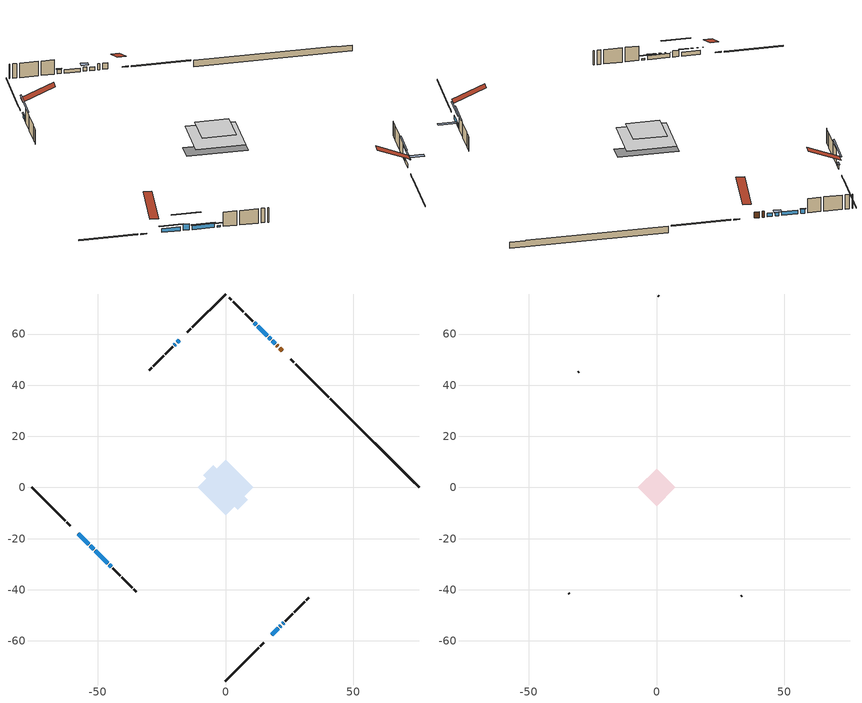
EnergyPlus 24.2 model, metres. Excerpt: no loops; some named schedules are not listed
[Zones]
conditioned space
 floor adiabatic (AdiabaticFloorConstruction): -10.84,0 0,10.84 10.84,0 0,-10.84 z3.07
 floor foundation (Slab1 construction): -8.66,4.77 -4.77,8.66 8.66,-4.77 4.77,-8.66 z-1.45
 wall outside (RimJoist1 construction): 0,-75.64 12.94,-62.7 / -75.64,0 -62.7,-12.94 / 0,75.64 -12.94,62.7 / 40.34,35.3 27.39,48.25 z0.63:0.93
 wall outside (RimJoist3 construction): 13.6,-62.04 14.91,-60.73 / -62.04,-13.6 -60.73,-14.91 / -13.6,62.04 -14.91,60.73 / 26.74,48.9 25.43,50.21 z0.63:0.93
 wall outside (AdiabaticWallConstruction 1): 22.18,53.46 21.16,54.48 / 20.5,55.14 20.07,55.57 z0.63:2.66
 wall outside (AdiabaticWallConstruction): 19.42,56.22 18.34,57.3 / 16.22,59.42 12.67,62.97 z0.63:1.85; -18.15,57.49 -18.96,56.68 / -57.49,-18.15 -53.48,-22.16 / 18.15,-57.49 20.56,-55.08 / -50.87,-24.77 -46.06,-29.58 / 17.68,57.96 16.88,58.76 / 12.02,63.62 11.21,64.43 z0.63:1.98; -52.82,-22.82 -51.53,-24.11 z0.63:2.76; 21.22,-54.42 21.65,-53.99 / 22.3,-53.34 22.74,-52.9 z0.63:1.55; -19.61,56.03 -19.97,55.67 / -45.4,-30.24 -44.69,-30.95 z0.63:1.13
 wall outside (Wall1 construction): 23.39,-52.25 26.3,-49.34 / -44.04,-31.6 -41.13,-34.51 / -20.62,55.02 -23.53,52.11 / 10.56,65.08 7.65,67.99 z0.63:5.51
 wall outside (Wall2 construction): 26.96,-48.68 30.98,-44.67 / -40.48,-35.17 -36.46,-39.18 / -24.19,51.45 -28.21,47.43 / 6.99,68.65 2.97,72.67 z0.63:5.51
 wall outside (Wall3 construction): 31.63,-44.01 32.49,-43.16 / -35.8,-39.84 -34.95,-40.69 / -28.86,46.78 -29.72,45.92 / 2.32,73.32 1.46,74.18 z0.63:5.51
 wall foundation (FoundationWall1 construction): 40.99,34.65,-1.45 40.99,34.65,0.63 72.18,3.46,0.63 72.18,3.46,0.48 75.64,0,0.48 75.64,0,-1.45
 window (WindowConstruction 8): 19.42,56.22 18.34,57.3 z0.63:1.85
 window (WindowConstruction 3): -18.15,57.49 -18.96,56.68 z0.63:1.98
 window (WindowConstruction 4): -57.49,-18.15 -53.48,-22.16 z0.63:1.98
 window (WindowConstruction 5): -52.82,-22.82 -51.53,-24.11 z0.63:2.76
 window (WindowConstruction 6): 18.15,-57.49 20.56,-55.08 z0.63:1.98
 window (WindowConstruction 7): -50.87,-24.77 -46.06,-29.58 z0.63:1.98
 window (WindowConstruction 10): 21.22,-54.42 21.65,-53.99 z0.63:1.54
 window (WindowConstruction 11): -19.61,56.03 -19.97,55.67 z0.63:1.13
 window (WindowConstruction 12): -45.4,-30.24 -44.7,-30.95 z0.63:1.13
 window (WindowConstruction 9): 22.31,-53.34 22.74,-52.9 z0.63:1.54
 window (WindowConstruction): 17.68,57.96 16.88,58.76 z0.63:1.98
 window (WindowConstruction 1): 16.22,59.42 12.67,62.97 z0.63:1.85
 window (WindowConstruction 2): 12.02,63.63 11.21,64.43 z0.63:1.98
 door (Door): 22.18,53.46 21.16,54.48 z0.63:2.66
 door (Door 1): 20.5,55.14 20.07,55.57 z0.63:2.66
 ceiling adiabatic (AdiabaticFloorConstruction): 0,-10.84 10.84,0 0,10.84 -10.84,0 z3.07
attic - vented
 floor to conditioned space (Floor1 construction Reversed): -7.41,0 0,7.41 7.41,0 0,-7.41 z5.51
 wall outside (Wall4 construction): 33.14,-42.5 33.29,-42.35 / -34.29,-41.35 -34.14,-41.5 / -30.37,45.27 -30.52,45.12 / 0.81,74.83 0.66,74.98 z0.63:5.51
 roof outside (Roof1 construction): 17.5,-58.14,5.51 10.37,-51.02,9.7 8.45,-52.95,9.7 15.57,-60.07,5.51; -58.14,-17.5,5.51 -51.02,-10.37,9.7 -52.95,-8.45,9.7 -60.07,-15.57,5.51; -17.5,58.14,5.51 -10.37,51.02,9.7 -8.45,52.95,9.7 -15.57,60.07,5.51; 22.84,52.8,5.51 15.72,45.68,9.7 17.65,43.75,9.7 24.77,50.87,5.51
shading: -19.17,56.47 -17.94,57.7 -18.15,57.91 -19.38,56.68 z2.28; -52.83,-22.81 -58.13,-17.51 -58.34,-17.72 -53.04,-23.02 z2.89; -48.94,-26.7 -55.41,-20.23 -55.62,-20.44 -49.15,-26.91 z6.42; 22.72,-52.92 16,-59.64 16.21,-59.85 22.93,-53.13 z5.03; -45.85,-29.79 -51.08,-24.56 -51.29,-24.77 -46.06,-30 z2.28; 21.86,-53.78 21.01,-54.63 25.32,-58.95 26.17,-58.09 z1.84; -23.85,51.79 -15.73,59.91 -15.94,60.12 -24.06,52 z6.62; -44.05,-31.59 -46.05,-29.59 -46.26,-29.81 -44.26,-31.8 z2.04; 25.76,-49.89 19.29,-56.36 19.5,-56.57 25.97,-50.1 z5.81; 16.45,59.19 18.11,57.53 19.19,58.6 17.53,60.27 z2.59; 11,64.64 12.23,63.41 12.44,63.63 11.21,64.85 z2.28
[Building]
Building 1: Terrain=Suburbs
[Site:Location]
St Jovite_QC: Latitude {deg}=46.08; Longitude {deg}=-74.56; Time Zone {hr}=-5; Elevation {m}=239; Keep Site Location Information=Yes
[Site:GroundTemperature:Shallow]
-1.01822, -3.33344, -3.51885, -2.42016, 1.99046, 6.38054, 10.1865, 12.5975, 12.8023, 10.8414, 7.13247, 2.87707
[Site:WaterMainsTemperature]
Calculation Method=Schedule; Temperature Schedule=mains temperature schedule
[Material] Roughness=Rough; Thermal Absorptance=0.9
Name | Thickness {m} | Conductivity {W/m-K} | Density {kg/m3} | Specific Heat {J/kg-K} | Solar Absorptance | Visible Absorptance
asphalt or fiberglass shingles | 0.00635 | 0.162714 | 1121.4 | 1465.45 | 0.84 | 0.84
ceiling loosefill ins | 0.254 | 0.0480833 | 16.02 | 1046.75 | 0.7 | 0.7
ceiling stud and cavity | 0.1397 | 0.257586 | 65.682 | 1177.47 | 0.7 | 0.7
concrete 4.0 in. | 0.1016 | 1.803125 | 2242.8 | 837.4 | 0.7 | 0.7
concrete 8.0 in. | 0.2032 | 1.803125 | 2242.8 | 837.4 | 0.7 | 0.7
door material | 0.04445 | 0.053851 | 512.64 | 1214.23 | 0.7 | 0.7
exterior vertical ins | 0.0790893 | 0.029427 | 32.04 | 1214.23 | 0.7 | 0.7
floor covering | 0.0127 | 0.0433444 | 54.468 | 1339.84 | 0.6 | 0.6
floor rigid ins; wall rigid ins 1 | 0.512978 | 0.029427 | 32.04 | 1214.23 | 0.7 | 0.7
floor stud and cavity | 0.1397 | 1.75129 | 37.0049 | 1207.88 | 0.7 | 0.7
furniture material conditioned space 1 | 0.1524 | 0.115458 | 640.8 | 1214.23 | 0.6 | 0.6
gypsum board | 0.0127 | 0.160291 | 801 | 837.4 | 0.6 | 0.6
gypsum board 1 | 0.0127 | 0.160291 | 801 | 837.4 | 0.7 | 0.7
osb sheathing 0.5 in. | 0.0127 | 0.115458 | 512.64 | 1214.23 | 0.7 | 0.7
osb sheathing 0.75 in. | 0.01905 | 0.115458 | 512.64 | 1214.23 | 0.7 | 0.7
osb sheathing 2.0 in. | 0.0508 | 0.115458 | 512.64 | 1214.23 | 0.7 | 0.7
rim joist rigid ins; wall rigid ins | 0.051816 | 0.029427 | 32.04 | 1214.23 | 0.7 | 0.7
rim joist rigid ins 1 | 0.103632 | 0.029427 | 32.04 | 1214.23 | 0.7 | 0.7
rim joist stud and cavity | 0.0508 | 0.0327253 | 125.044 | 1163.47 | 0.6 | 0.6
rim joist stud and cavity 1 | 0.0508 | 0.134449 | 125.044 | 1163.47 | 0.6 | 0.6
wall stud and cavity | 0.1397 | 0.148297 | 139.0536 | 1170.24 | 0.7 | 0.7
wall stud and cavity 1 | 0.1397 | 0.148854 | 139.0536 | 1170.24 | 0.7 | 0.7
wall stud and cavity 2 | 0.1397 | 0.0823012 | 139.0536 | 1170.24 | 0.7 | 0.7
wall stud and cavity 3 | 0.0889 | 6.1454 | 50.32683 | 1063.81 | 0.6 | 0.6
wall stud and cavity 4 | 0.0889 | 0.380278 | 52.3479 | 1209.89 | 0.7 | 0.7
wall stud and cavity 5 | 0.0889 | 0.391764 | 83.0341 | 1211.67 | 0.7 | 0.7
wood siding | 0.0254 | 0.102417 | 544.68 | 1172.36 | 0 | 0
wood siding 1 | 0.00254 | 0.102417 | 544.68 | 1172.36 | 0 | 0
wood siding 2; wood siding 3; wood siding 4 | 0.0254 | 0.102417 | 544.68 | 1172.36 | 0.7 | 0.7
[WindowMaterial:SimpleGlazingSystem]
Name | U-Factor {W/m2-K} | Solar Heat Gain Coefficient
WindowMaterial | 2.91963 | 0.67
WindowMaterial 1 | 2.93382 | 0.6
WindowMaterial 2 | 2.97187 | 0.6
WindowMaterial 3 | 2.961077 | 0.63
WindowMaterial 4 | 3.0383 | 0.46
WindowMaterial 5 | 3.09508 | 0.34
[Construction]
AdiabaticFloorConstruction: floor stud and cavity, floor rigid ins, osb sheathing 0.75 in., floor covering
AdiabaticWallConstruction: wood siding 3, wall rigid ins 1, wall stud and cavity 4, gypsum board
AdiabaticWallConstruction 1: wood siding 4, wall rigid ins 1, wall stud and cavity 4, gypsum board
Door; Door 1: door material
Floor1 construction Reversed: gypsum board, ceiling stud and cavity, ceiling loosefill ins
FoundationWall1 construction: concrete 8.0 in., gypsum board 1
furniture construction conditioned space 1: furniture material conditioned space 1
PartitionWallConstruction: gypsum board, wall stud and cavity 5, gypsum board
RimJoist1 construction: wood siding 2, rim joist rigid ins, osb sheathing 2.0 in., rim joist stud and cavity
RimJoist3 construction: wood siding 2, rim joist rigid ins 1, osb sheathing 2.0 in., rim joist stud and cavity 1
Roof1 construction: asphalt or fiberglass shingles
Slab1 construction: concrete 4.0 in.
Wall1 construction: wood siding, wall rigid ins, osb sheathing 0.5 in., wall stud and cavity, gypsum board
Wall2 construction: wood siding, wall rigid ins, osb sheathing 0.5 in., wall stud and cavity 1, gypsum board
Wall3 construction: wood siding, wall rigid ins, osb sheathing 0.5 in., wall stud and cavity 2, gypsum board
Wall4 construction: wood siding 1, wall stud and cavity 3
WindowConstruction: WindowMaterial
WindowConstruction 1; WindowConstruction 2; WindowConstruction 3; WindowConstruction 4; WindowConstruction 6; WindowConstruction 7: WindowMaterial 1
WindowConstruction 10; WindowConstruction 9: WindowMaterial 4
WindowConstruction 11; WindowConstruction 12: WindowMaterial 5
WindowConstruction 5: WindowMaterial 2
WindowConstruction 8: WindowMaterial 3
[Zone] Multiplier=1; Part of Total Floor Area=Yes
Name | Volume {m3}
attic - vented | 73.894
conditioned space | 848.7
[Space]
Name | Zone | Volume {m3}
attic - vented 1 | attic - vented | 73.894
conditioned space 1 | conditioned space | 848.7
[ZoneInfiltration:EffectiveLeakageArea]
infil attic - vented 1: Zone or Space=attic - vented 1; Schedule=Always On Discrete; Effective Air Leakage Area {cm2}=4978.42; Stack Coefficient=0.000631007; Wind Coefficient=1.69722e-05
[ZoneMixing]
whole house fan mix: Zone or Space=attic - vented; Schedule=Always On Continuous; Design Flow Rate Calculation Method=Flow/Zone; Design Flow Rate {m3/s}=0; Source Zone or Space=conditioned space
[SurfaceProperty:ExposedFoundationPerimeter]
Slab1: Exposed Perimeter Calculation Method=TotalExposedPerimeter; Total Exposed Perimeter {m}=48.997
[InternalMass] Zone or ZoneList=conditioned space; Space or SpaceList=conditioned space 1
Name | Construction | Surface Area {m2}
furniture mass conditioned space 1 | furniture construction conditioned space 1 | 135.8
partition wall mass | PartitionWallConstruction | 339.5
[Lights]
interior lighting: Zone or ZoneList or Space or SpaceList=conditioned space 1; Schedule=interior lighting schedule; Design Level Calculation Method=LightingLevel; Lighting Level {W}=343.2; Return Air Fraction=0; Fraction Radiant=0.6; Fraction Visible=0.2; Fraction Replaceable=1
[People]
occupants: Zone or ZoneList or Space or SpaceList=conditioned space 1; Number of People Schedule=occupants schedule; Number of People Calculation Method=People; Number of People=3; Fraction Radiant=0.314171; Sensible Heat Fraction=0.56303; Activity Level Schedule=occupants activity schedule; Carbon Dioxide Generation Rate {m3/s-W}=0; Enable ASHRAE 55 Comfort Warnings=No; Mean Radiant Temperature Calculation Type=EnclosureAveraged
[ElectricEquipment] Zone or ZoneList or Space or SpaceList=conditioned space 1; Design Level Calculation Method=EquipmentLevel
Name | Schedule | Design Level {W} | Fraction Latent | Fraction Radiant | Fraction Lost
clothes dryer | clothes dryer schedule | 140.772 | 0.015 | 0.081 | 0.85
clothes washer | clothes washer schedule | 32.1985 | 0.03 | 0.162 | 0.7
cooking range | cooking range schedule | 215.147 | 0.08 | 0.432 | 0.2
dishwasher | dishwasher schedule | 66.8632 | 0.3 | 0.18 | 0.4
fridge | fridge schedule | 72.9452 | 0 | 0.6 | 0
mech vent house fan | mech vent house fan schedule | 310 | 0 | 0 | 1
mech vent house fan cfis | mech vent house fan cfis schedule | 0 | 0 | 0 | 0
misc plug loads | misc plug loads schedule | 494.7 | 0.045 | 0.513 | 0.1
whole house fan | Always On Discrete | 0 | 0 | 0 | 1
[OtherEquipment] Zone or ZoneList or Space or SpaceList=conditioned space 1; Design Level Calculation Method=EquipmentLevel
Name | Fuel Type | Schedule | Design Level {W} | Fraction Latent | Fraction Radiant | Fraction Lost
clothes dryer 1 | Electricity | clothes dryer schedule | 0 | 0.015 | 0.081 | 0.85
cooking range 1 | Electricity | cooking range schedule | 0 | 0.08 | 0.432 | 0.2
general water use latent | None | general water use schedule | 62.594 | 1 | 0 | 0
general water use sensible | None | general water use schedule | -61.6891 | 0 | 0.6 | 0
mech vent house fan latent load | None | Always On Discrete | 0 | 1 | 0 | 0
mech vent house fan sensible load | None | Always On Discrete | 0 | 0 | 0 | 0
water heater energy adjustment1 | Electricity | Always On Discrete | 0.01 | 0 | 0 | 1
[ZoneInfiltration:DesignFlowRate] Zone or ZoneList or Space or SpaceList=conditioned space 1; Schedule=Always On Discrete; Design Flow Rate Calculation Method=Flow/Zone; Design Flow Rate {m3/s}=0
infil flow; natural vent flow; whole house fan flow
[Foundation:Kiva]
Foundation Kiva 1: Initial Indoor Air Temperature {C}=21; Wall Height Above Grade {m}=0.629991; Wall Depth Below Slab {m}=0.2032; Custom Block Material Name 1=exterior vertical ins; Custom Block Depth 1 {m}=2.07999; Custom Block X Position 1 {m}=0.2159; Custom Block Z Position 1 {m}=0
[Foundation:Kiva:Settings]
Soil Conductivity {W/m-K}=0.849921; Soil Density {kg/m3}=1842.3; Soil Specific Heat {J/kg-K}=418.7; Ground Solar Absorptivity=0.9; Ground Thermal Absorptivity=0.9; Ground Surface Roughness {m}=0.03; Far-Field Width {m}=40; Deep-Ground Boundary Condition=ZeroFlux; Deep-Ground Depth {m}=40; Minimum Cell Dimension {m}=0.2; Maximum Cell Growth Coefficient=3; Simulation Timestep=Timestep
[Exterior:Lights]
exterior lighting: Schedule=exterior lighting schedule; Design Level {W}=75.6
[Schedule:Constant]
Name | Hourly Value
Always On Continuous; mech vent house fan schedule; mech vent house fan cfis schedule; Always On Discrete | 1
occupants activity schedule | 117.228
fridge schedule | 0
[Schedule:Week:Daily]
interior lighting schedule Week Rule - Jan1-Jan27: interior lighting schedule day, interior lighting schedule day, interior lighting schedule day, interior lighting schedule day, interior lighting schedule day, interior lighting schedule day, interior lighting schedule day, interior lighting schedule default day, interior lighting schedule default day, interior lighting schedule default day, interior lighting schedule default day, interior lighting schedule default day
interior lighting schedule Week Rule - Jan28-Feb3: interior lighting schedule day, interior lighting schedule day, interior lighting schedule day, interior lighting schedule day, interior lighting schedule day 1, interior lighting schedule day 1, interior lighting schedule day 1, interior lighting schedule default day, interior lighting schedule default day, interior lighting schedule default day, interior lighting schedule default day, interior lighting schedule default day
interior lighting schedule Week Rule - Feb4-Feb24: interior lighting schedule day 1, interior lighting schedule day 1, interior lighting schedule day 1, interior lighting schedule day 1, interior lighting schedule day 1, interior lighting schedule day 1, interior lighting schedule day 1, interior lighting schedule default day, interior lighting schedule default day, interior lighting schedule default day, interior lighting schedule default day, interior lighting schedule default day
interior lighting schedule Week Rule - Feb25-Mar3: interior lighting schedule day 1, interior lighting schedule day 1, interior lighting schedule day 1, interior lighting schedule day 1, interior lighting schedule day 2, interior lighting schedule day 2, interior lighting schedule day 2, interior lighting schedule default day, interior lighting schedule default day, interior lighting schedule default day, interior lighting schedule default day, interior lighting schedule default day
interior lighting schedule Week Rule - Mar4-Mar31: interior lighting schedule day 2, interior lighting schedule day 2, interior lighting schedule day 2, interior lighting schedule day 2, interior lighting schedule day 2, interior lighting schedule day 2, interior lighting schedule day 2, interior lighting schedule default day, interior lighting schedule default day, interior lighting schedule default day, interior lighting schedule default day, interior lighting schedule default day
interior lighting schedule Week Rule - Apr1-Apr28: interior lighting schedule day 3, interior lighting schedule day 3, interior lighting schedule day 3, interior lighting schedule day 3, interior lighting schedule day 3, interior lighting schedule day 3, interior lighting schedule day 3, interior lighting schedule default day, interior lighting schedule default day, interior lighting schedule default day, interior lighting schedule default day, interior lighting schedule default day
interior lighting schedule Week Rule - Apr29-May5: interior lighting schedule day 3, interior lighting schedule day 3, interior lighting schedule day 4, interior lighting schedule day 4, interior lighting schedule day 4, interior lighting schedule day 4, interior lighting schedule day 4, interior lighting schedule default day, interior lighting schedule default day, interior lighting schedule default day, interior lighting schedule default day, interior lighting schedule default day
interior lighting schedule Week Rule - May6-May26: interior lighting schedule day 4, interior lighting schedule day 4, interior lighting schedule day 4, interior lighting schedule day 4, interior lighting schedule day 4, interior lighting schedule day 4, interior lighting schedule day 4, interior lighting schedule default day, interior lighting schedule default day, interior lighting schedule default day, interior lighting schedule default day, interior lighting schedule default day
interior lighting schedule Week Rule - May27-Jun2: interior lighting schedule day 4, interior lighting schedule day 4, interior lighting schedule day 4, interior lighting schedule day 4, interior lighting schedule day 4, interior lighting schedule day 5, interior lighting schedule day 5, interior lighting schedule default day, interior lighting schedule default day, interior lighting schedule default day, interior lighting schedule default day, interior lighting schedule default day
interior lighting schedule Week Rule - Jun3-Jun30: interior lighting schedule day 5, interior lighting schedule day 5, interior lighting schedule day 5, interior lighting schedule day 5, interior lighting schedule day 5, interior lighting schedule day 5, interior lighting schedule day 5, interior lighting schedule default day, interior lighting schedule default day, interior lighting schedule default day, interior lighting schedule default day, interior lighting schedule default day
interior lighting schedule Week Rule - Jul1-Jul28: interior lighting schedule day 6, interior lighting schedule day 6, interior lighting schedule day 6, interior lighting schedule day 6, interior lighting schedule day 6, interior lighting schedule day 6, interior lighting schedule day 6, interior lighting schedule default day, interior lighting schedule default day, interior lighting schedule default day, interior lighting schedule default day, interior lighting schedule default day
interior lighting schedule Week Rule - Jul29-Aug4: interior lighting schedule day 6, interior lighting schedule day 6, interior lighting schedule day 6, interior lighting schedule day 7, interior lighting schedule day 7, interior lighting schedule day 7, interior lighting schedule day 7, interior lighting schedule default day, interior lighting schedule default day, interior lighting schedule default day, interior lighting schedule default day, interior lighting schedule default day
interior lighting schedule Week Rule - Aug5-Aug25: interior lighting schedule day 7, interior lighting schedule day 7, interior lighting schedule day 7, interior lighting schedule day 7, interior lighting schedule day 7, interior lighting schedule day 7, interior lighting schedule day 7, interior lighting schedule default day, interior lighting schedule default day, interior lighting schedule default day, interior lighting schedule default day, interior lighting schedule default day
interior lighting schedule Week Rule - Aug26-Sep1: interior lighting schedule day 7, interior lighting schedule day 7, interior lighting schedule day 7, interior lighting schedule day 7, interior lighting schedule day 7, interior lighting schedule day 7, interior lighting schedule day 8, interior lighting schedule default day, interior lighting schedule default day, interior lighting schedule default day, interior lighting schedule default day, interior lighting schedule default day
interior lighting schedule Week Rule - Sep2-Sep29: interior lighting schedule day 8, interior lighting schedule day 8, interior lighting schedule day 8, interior lighting schedule day 8, interior lighting schedule day 8, interior lighting schedule day 8, interior lighting schedule day 8, interior lighting schedule default day, interior lighting schedule default day, interior lighting schedule default day, interior lighting schedule default day, interior lighting schedule default day
interior lighting schedule Week Rule - Sep30-Oct6: interior lighting schedule day 8, interior lighting schedule day 9, interior lighting schedule day 9, interior lighting schedule day 9, interior lighting schedule day 9, interior lighting schedule day 9, interior lighting schedule day 9, interior lighting schedule default day, interior lighting schedule default day, interior lighting schedule default day, interior lighting schedule default day, interior lighting schedule default day
interior lighting schedule Week Rule - Oct7-Oct27: interior lighting schedule day 9, interior lighting schedule day 9, interior lighting schedule day 9, interior lighting schedule day 9, interior lighting schedule day 9, interior lighting schedule day 9, interior lighting schedule day 9, interior lighting schedule default day, interior lighting schedule default day, interior lighting schedule default day, interior lighting schedule default day, interior lighting schedule default day
interior lighting schedule Week Rule - Oct28-Nov3: interior lighting schedule day 9, interior lighting schedule day 9, interior lighting schedule day 9, interior lighting schedule day 9, interior lighting schedule day 10, interior lighting schedule day 10, interior lighting schedule day 10, interior lighting schedule default day, interior lighting schedule default day, interior lighting schedule default day, interior lighting schedule default day, interior lighting schedule default day
interior lighting schedule Week Rule - Nov4-Nov24: interior lighting schedule day 10, interior lighting schedule day 10, interior lighting schedule day 10, interior lighting schedule day 10, interior lighting schedule day 10, interior lighting schedule day 10, interior lighting schedule day 10, interior lighting schedule default day, interior lighting schedule default day, interior lighting schedule default day, interior lighting schedule default day, interior lighting schedule default day
interior lighting schedule Week Rule - Nov25-Dec1: interior lighting schedule day 10, interior lighting schedule day 10, interior lighting schedule day 10, interior lighting schedule day 10, interior lighting schedule day 10, interior lighting schedule day 10, interior lighting schedule day 11, interior lighting schedule default day, interior lighting schedule default day, interior lighting schedule default day, interior lighting schedule default day, interior lighting schedule default day
interior lighting schedule Week Rule - Dec2-Dec31: interior lighting schedule day 11, interior lighting schedule day 11, interior lighting schedule day 11, interior lighting schedule day 11, interior lighting schedule day 11, interior lighting schedule day 11, interior lighting schedule day 11, interior lighting schedule default day, interior lighting schedule default day, interior lighting schedule default day, interior lighting schedule default day, interior lighting schedule default day
occupants schedule Week Rule - Jan1-Dec31: occupants schedule day, occupants schedule day, occupants schedule day, occupants schedule day, occupants schedule day, occupants schedule day, occupants schedule day, occupants schedule default day, occupants schedule default day, occupants schedule default day, occupants schedule default day, occupants schedule default day
clothes dryer schedule Week Rule - Jan1-Dec31: clothes dryer schedule day, clothes dryer schedule day, clothes dryer schedule day, clothes dryer schedule day, clothes dryer schedule day, clothes dryer schedule day, clothes dryer schedule day, clothes dryer schedule default day, clothes dryer schedule default day, clothes dryer schedule default day, clothes dryer schedule default day, clothes dryer schedule default day
clothes washer schedule Week Rule - Jan1-Dec31: clothes washer schedule day, clothes washer schedule day, clothes washer schedule day, clothes washer schedule day, clothes washer schedule day, clothes washer schedule day, clothes washer schedule day, clothes washer schedule default day, clothes washer schedule default day, clothes washer schedule default day, clothes washer schedule default day, clothes washer schedule default day
cooking range schedule Week Rule - Jan1-Dec31: cooking range schedule day, cooking range schedule day, cooking range schedule day, cooking range schedule day, cooking range schedule day, cooking range schedule day, cooking range schedule day, cooking range schedule default day, cooking range schedule default day, cooking range schedule default day, cooking range schedule default day, cooking range schedule default day
dishwasher schedule Week Rule - Jan1-Dec31: dishwasher schedule day, dishwasher schedule day, dishwasher schedule day, dishwasher schedule day, dishwasher schedule day, dishwasher schedule day, dishwasher schedule day, dishwasher schedule default day, dishwasher schedule default day, dishwasher schedule default day, dishwasher schedule default day, dishwasher schedule default day
misc plug loads schedule Week Rule - Jan1-Dec31: misc plug loads schedule day, misc plug loads schedule day, misc plug loads schedule day, misc plug loads schedule day, misc plug loads schedule day, misc plug loads schedule day, misc plug loads schedule day, misc plug loads schedule default day, misc plug loads schedule default day, misc plug loads schedule default day, misc plug loads schedule default day, misc plug loads schedule default day
general water use schedule Week Rule - Jan1-Dec31: general water use schedule day, general water use schedule day, general water use schedule day, general water use schedule day, general water use schedule day, general water use schedule day, general water use schedule day, general water use schedule default day, general water use schedule default day, general water use schedule default day, general water use schedule default day, general water use schedule default day
exterior lighting schedule Week Rule - Jan1-Jan27: exterior lighting schedule day, exterior lighting schedule day, exterior lighting schedule day, exterior lighting schedule day, exterior lighting schedule day, exterior lighting schedule day, exterior lighting schedule day, exterior lighting schedule default day, exterior lighting schedule default day, exterior lighting schedule default day, exterior lighting schedule default day, exterior lighting schedule default day
exterior lighting schedule Week Rule - Jan28-Feb3: exterior lighting schedule day, exterior lighting schedule day, exterior lighting schedule day, exterior lighting schedule day, exterior lighting schedule day 1, exterior lighting schedule day 1, exterior lighting schedule day 1, exterior lighting schedule default day, exterior lighting schedule default day, exterior lighting schedule default day, exterior lighting schedule default day, exterior lighting schedule default day
exterior lighting schedule Week Rule - Feb4-Feb24: exterior lighting schedule day 1, exterior lighting schedule day 1, exterior lighting schedule day 1, exterior lighting schedule day 1, exterior lighting schedule day 1, exterior lighting schedule day 1, exterior lighting schedule day 1, exterior lighting schedule default day, exterior lighting schedule default day, exterior lighting schedule default day, exterior lighting schedule default day, exterior lighting schedule default day
exterior lighting schedule Week Rule - Feb25-Mar3: exterior lighting schedule day 1, exterior lighting schedule day 1, exterior lighting schedule day 1, exterior lighting schedule day 1, exterior lighting schedule day 2, exterior lighting schedule day 2, exterior lighting schedule day 2, exterior lighting schedule default day, exterior lighting schedule default day, exterior lighting schedule default day, exterior lighting schedule default day, exterior lighting schedule default day
exterior lighting schedule Week Rule - Mar4-Mar31: exterior lighting schedule day 2, exterior lighting schedule day 2, exterior lighting schedule day 2, exterior lighting schedule day 2, exterior lighting schedule day 2, exterior lighting schedule day 2, exterior lighting schedule day 2, exterior lighting schedule default day, exterior lighting schedule default day, exterior lighting schedule default day, exterior lighting schedule default day, exterior lighting schedule default day
exterior lighting schedule Week Rule - Apr1-Apr28: exterior lighting schedule day 3, exterior lighting schedule day 3, exterior lighting schedule day 3, exterior lighting schedule day 3, exterior lighting schedule day 3, exterior lighting schedule day 3, exterior lighting schedule day 3, exterior lighting schedule default day, exterior lighting schedule default day, exterior lighting schedule default day, exterior lighting schedule default day, exterior lighting schedule default day
exterior lighting schedule Week Rule - Apr29-May5: exterior lighting schedule day 3, exterior lighting schedule day 3, exterior lighting schedule day 4, exterior lighting schedule day 4, exterior lighting schedule day 4, exterior lighting schedule day 4, exterior lighting schedule day 4, exterior lighting schedule default day, exterior lighting schedule default day, exterior lighting schedule default day, exterior lighting schedule default day, exterior lighting schedule default day
exterior lighting schedule Week Rule - May6-May26: exterior lighting schedule day 4, exterior lighting schedule day 4, exterior lighting schedule day 4, exterior lighting schedule day 4, exterior lighting schedule day 4, exterior lighting schedule day 4, exterior lighting schedule day 4, exterior lighting schedule default day, exterior lighting schedule default day, exterior lighting schedule default day, exterior lighting schedule default day, exterior lighting schedule default day
exterior lighting schedule Week Rule - May27-Jun2: exterior lighting schedule day 4, exterior lighting schedule day 4, exterior lighting schedule day 4, exterior lighting schedule day 4, exterior lighting schedule day 4, exterior lighting schedule day 5, exterior lighting schedule day 5, exterior lighting schedule default day, exterior lighting schedule default day, exterior lighting schedule default day, exterior lighting schedule default day, exterior lighting schedule default day
exterior lighting schedule Week Rule - Jun3-Jun30: exterior lighting schedule day 5, exterior lighting schedule day 5, exterior lighting schedule day 5, exterior lighting schedule day 5, exterior lighting schedule day 5, exterior lighting schedule day 5, exterior lighting schedule day 5, exterior lighting schedule default day, exterior lighting schedule default day, exterior lighting schedule default day, exterior lighting schedule default day, exterior lighting schedule default day
exterior lighting schedule Week Rule - Jul1-Jul28: exterior lighting schedule day 6, exterior lighting schedule day 6, exterior lighting schedule day 6, exterior lighting schedule day 6, exterior lighting schedule day 6, exterior lighting schedule day 6, exterior lighting schedule day 6, exterior lighting schedule default day, exterior lighting schedule default day, exterior lighting schedule default day, exterior lighting schedule default day, exterior lighting schedule default day
exterior lighting schedule Week Rule - Jul29-Aug4: exterior lighting schedule day 6, exterior lighting schedule day 6, exterior lighting schedule day 6, exterior lighting schedule day 7, exterior lighting schedule day 7, exterior lighting schedule day 7, exterior lighting schedule day 7, exterior lighting schedule default day, exterior lighting schedule default day, exterior lighting schedule default day, exterior lighting schedule default day, exterior lighting schedule default day
exterior lighting schedule Week Rule - Aug5-Aug25: exterior lighting schedule day 7, exterior lighting schedule day 7, exterior lighting schedule day 7, exterior lighting schedule day 7, exterior lighting schedule day 7, exterior lighting schedule day 7, exterior lighting schedule day 7, exterior lighting schedule default day, exterior lighting schedule default day, exterior lighting schedule default day, exterior lighting schedule default day, exterior lighting schedule default day
exterior lighting schedule Week Rule - Aug26-Sep1: exterior lighting schedule day 7, exterior lighting schedule day 7, exterior lighting schedule day 7, exterior lighting schedule day 7, exterior lighting schedule day 7, exterior lighting schedule day 7, exterior lighting schedule day 8, exterior lighting schedule default day, exterior lighting schedule default day, exterior lighting schedule default day, exterior lighting schedule default day, exterior lighting schedule default day
exterior lighting schedule Week Rule - Sep2-Sep29: exterior lighting schedule day 8, exterior lighting schedule day 8, exterior lighting schedule day 8, exterior lighting schedule day 8, exterior lighting schedule day 8, exterior lighting schedule day 8, exterior lighting schedule day 8, exterior lighting schedule default day, exterior lighting schedule default day, exterior lighting schedule default day, exterior lighting schedule default day, exterior lighting schedule default day
exterior lighting schedule Week Rule - Sep30-Oct6: exterior lighting schedule day 8, exterior lighting schedule day 9, exterior lighting schedule day 9, exterior lighting schedule day 9, exterior lighting schedule day 9, exterior lighting schedule day 9, exterior lighting schedule day 9, exterior lighting schedule default day, exterior lighting schedule default day, exterior lighting schedule default day, exterior lighting schedule default day, exterior lighting schedule default day
exterior lighting schedule Week Rule - Oct7-Oct27: exterior lighting schedule day 9, exterior lighting schedule day 9, exterior lighting schedule day 9, exterior lighting schedule day 9, exterior lighting schedule day 9, exterior lighting schedule day 9, exterior lighting schedule day 9, exterior lighting schedule default day, exterior lighting schedule default day, exterior lighting schedule default day, exterior lighting schedule default day, exterior lighting schedule default day
exterior lighting schedule Week Rule - Oct28-Nov3: exterior lighting schedule day 9, exterior lighting schedule day 9, exterior lighting schedule day 9, exterior lighting schedule day 9, exterior lighting schedule day 10, exterior lighting schedule day 10, exterior lighting schedule day 10, exterior lighting schedule default day, exterior lighting schedule default day, exterior lighting schedule default day, exterior lighting schedule default day, exterior lighting schedule default day
[Schedule:Year]
interior lighting schedule: interior lighting schedule Week Rule - Jan1-Jan27, 1, 1, 1, 27, interior lighting schedule Week Rule - Jan28-Feb3, 1, 28, 2, 3, interior lighting schedule Week Rule - Feb4-Feb24, 2, 4, 2, 24, interior lighting schedule Week Rule - Feb25-Mar3, 2, 25, 3, 3, interior lighting schedule Week Rule - Mar4-Mar31, 3, 4, 3, 31, interior lighting schedule Week Rule - Apr1-Apr28, 4, 1, 4, 28, interior lighting schedule Week Rule - Apr29-May5, 4, 29, 5, 5, interior lighting schedule Week Rule - May6-May26, 5, 6, 5, 26, interior lighting schedule Week Rule - May27-Jun2, 5, 27, 6, 2, interior lighting schedule Week Rule - Jun3-Jun30, 6, 3, 6, 30, interior lighting schedule Week Rule - Jul1-Jul28, 7, 1, 7, 28, interior lighting schedule Week Rule - Jul29-Aug4, 7, 29, 8, 4, interior lighting schedule Week Rule - Aug5-Aug25, 8, 5, 8, 25, interior lighting schedule Week Rule - Aug26-Sep1, 8, 26, 9, 1, interior lighting schedule Week Rule - Sep2-Sep29, 9, 2, 9, 29, interior lighting schedule Week Rule - Sep30-Oct6, 9, 30, 10, 6, interior lighting schedule Week Rule - Oct7-Oct27, 10, 7, 10, 27, interior lighting schedule Week Rule - Oct28-Nov3, 10, 28, 11, 3, interior lighting schedule Week Rule - Nov4-Nov24, 11, 4, 11, 24, interior lighting schedule Week Rule - Nov25-Dec1, 11, 25, 12, 1, interior lighting schedule Week Rule - Dec2-Dec31, 12, 2, 12, 31
occupants schedule: occupants schedule Week Rule - Jan1-Dec31, 1, 1, 12, 31
clothes dryer schedule: clothes dryer schedule Week Rule - Jan1-Dec31, 1, 1, 12, 31
clothes washer schedule: clothes washer schedule Week Rule - Jan1-Dec31, 1, 1, 12, 31
cooking range schedule: cooking range schedule Week Rule - Jan1-Dec31, 1, 1, 12, 31
dishwasher schedule: dishwasher schedule Week Rule - Jan1-Dec31, 1, 1, 12, 31
misc plug loads schedule: misc plug loads schedule Week Rule - Jan1-Dec31, 1, 1, 12, 31
general water use schedule: general water use schedule Week Rule - Jan1-Dec31, 1, 1, 12, 31
exterior lighting schedule: exterior lighting schedule Week Rule - Jan1-Jan27, 1, 1, 1, 27, exterior lighting schedule Week Rule - Jan28-Feb3, 1, 28, 2, 3, exterior lighting schedule Week Rule - Feb4-Feb24, 2, 4, 2, 24, exterior lighting schedule Week Rule - Feb25-Mar3, 2, 25, 3, 3, exterior lighting schedule Week Rule - Mar4-Mar31, 3, 4, 3, 31, exterior lighting schedule Week Rule - Apr1-Apr28, 4, 1, 4, 28, exterior lighting schedule Week Rule - Apr29-May5, 4, 29, 5, 5, exterior lighting schedule Week Rule - May6-May26, 5, 6, 5, 26, exterior lighting schedule Week Rule - May27-Jun2, 5, 27, 6, 2, exterior lighting schedule Week Rule - Jun3-Jun30, 6, 3, 6, 30, exterior lighting schedule Week Rule - Jul1-Jul28, 7, 1, 7, 28, exterior lighting schedule Week Rule - Jul29-Aug4, 7, 29, 8, 4, exterior lighting schedule Week Rule - Aug5-Aug25, 8, 5, 8, 25, exterior lighting schedule Week Rule - Aug26-Sep1, 8, 26, 9, 1, exterior lighting schedule Week Rule - Sep2-Sep29, 9, 2, 9, 29, exterior lighting schedule Week Rule - Sep30-Oct6, 9, 30, 10, 6, exterior lighting schedule Week Rule - Oct7-Oct27, 10, 7, 10, 27, exterior lighting schedule Week Rule - Oct28-Nov3, 10, 28, 11, 3, exterior lighting schedule Week Rule - Nov4-Nov24, 11, 4, 11, 24, exterior lighting schedule Week Rule - Nov25-Dec1, 11, 25, 12, 1, exterior lighting schedule Week Rule - Dec2-Dec31, 12, 2, 12, 31
[Schedule:Compact]
mains temperature schedule: Through: 01/01, For: AllDays, Until: 24:00, 4.46778, Through: 01/02, For: AllDays, Until: 24:00, 4.39389, Through: 01/03, For: AllDays, Until: 24:00, 4.32111, Through: 01/04, For: AllDays, Until: 24:00, 4.24944, Through: 01/05, For: AllDays, Until: 24:00, 4.17889, Through: 01/06, For: AllDays, Until: 24:00, 4.10944, Through: 01/07, For: AllDays, Until: 24:00, 4.04111, Through: 01/08, For: AllDays, Until: 24:00, 3.97389, Through: 01/09, For: AllDays, Until: 24:00, 3.90778, Through: 01/10, For: AllDays, Until: 24:00, 3.84278, Through: 01/11, For: AllDays, Until: 24:00, 3.77889, Through: 01/12, For: AllDays, Until: 24:00, 3.71611, Through: 01/13, For: AllDays, Until: 24:00, 3.65444, Through: 01/14, For: AllDays, Until: 24:00, 3.59444, Through: 01/15, For: AllDays, Until: 24:00, 3.53556, Through: 01/16, For: AllDays, Until: 24:00, 3.47778, Through: 01/17, For: AllDays, Until: 24:00, 3.42111, Through: 01/18, For: AllDays, Until: 24:00, 3.36611, Through: 01/19, For: AllDays, Until: 24:00, 3.31222, Through: 01/20, For: AllDays, Until: 24:00, 3.26, Through: 01/21, For: AllDays, Until: 24:00, 3.20889, Through: 01/22, For: AllDays, Until: 24:00, 3.15889, Through: 01/23, For: AllDays, Until: 24:00, 3.11056, Through: 01/24, For: AllDays, Until: 24:00, 3.06389, Through: 01/25, For: AllDays, Until: 24:00, 3.01833, Through: 01/26, For: AllDays, Until: 24:00, 2.97389, Through: 01/27, For: AllDays, Until: 24:00, 2.93111, Through: 01/28, For: AllDays, Until: 24:00, 2.89, Through: 01/29, For: AllDays, Until: 24:00, 2.85, Through: 01/30, For: AllDays, Until: 24:00, 2.81167, Through: 01/31, For: AllDays, Until: 24:00, 2.775, Through: 02/01, For: AllDays, Until: 24:00, 2.73944, Through: 02/02, For: AllDays, Until: 24:00, 2.70556, Through: 02/03, For: AllDays, Until: 24:00, 2.67333, Through: 02/04, For: AllDays, Until: 24:00, 2.64222, Through: 02/05, For: AllDays, Until: 24:00, 2.61333, Through: 02/06, For: AllDays, Until: 24:00, 2.58556, Through: 02/07, For: AllDays, Until: 24:00, 2.55944, Through: 02/08, For: AllDays, Until: 24:00, 2.53444, Through: 02/09, For: AllDays, Until: 24:00, 2.51167, Through: 02/10, For: AllDays, Until: 24:00, 2.49, Through: 02/11, For: AllDays, Until: 24:00, 2.47, Through: 02/12, For: AllDays, Until: 24:00, 2.45167, Through: 02/13, For: AllDays, Until: 24:00, 2.435, Through: 02/14, For: AllDays, Until: 24:00, 2.41944, Through: 02/15, For: AllDays, Until: 24:00, 2.40611, Through: 02/16, For: AllDays, Until: 24:00, 2.39389, Through: 02/17, For: AllDays, Until: 24:00, 2.38389, Through: 02/18, For: AllDays, Until: 24:00, 2.375, Through: 02/19, For: AllDays, Until: 24:00, 2.36778, Through: 02/20, For: AllDays, Until: 24:00, 2.36222, Through: 02/21, For: AllDays, Until: 24:00, 2.35833, Through: 02/22, For: AllDays, Until: 24:00, 2.35611, Through: 02/23, For: AllDays, Until: 24:00, 2.355, Through: 02/24, For: AllDays, Until: 24:00, 2.35611, Through: 02/25, For: AllDays, Until: 24:00, 2.35889, Through: 02/26, For: AllDays, Until: 24:00, 2.36278, Through: 02/27, For: AllDays, Until: 24:00, 2.36833, Through: 02/28, For: AllDays, Until: 24:00, 2.37611, Through: 03/01, For: AllDays, Until: 24:00, 2.385, Through: 03/02, For: AllDays, Until: 24:00, 2.39556, Through: 03/03, For: AllDays, Until: 24:00, 2.40778, Through: 03/04, For: AllDays, Until: 24:00, 2.42167, Through: 03/05, For: AllDays, Until: 24:00, 2.43667, Through: 03/06, For: AllDays, Until: 24:00, 2.45389, Through: 03/07, For: AllDays, Until: 24:00, 2.47222, Through: 03/08, For: AllDays, Until: 24:00, 2.49278, Through: 03/09, For: AllDays, Until: 24:00, 2.51444, Through: 03/10, For: AllDays, Until: 24:00, 2.53778, Through: 03/11, For: AllDays, Until: 24:00, 2.56278, Through: 03/12, For: AllDays, Until: 24:00, 2.58889, Through: 03/13, For: AllDays, Until: 24:00, 2.61667, Through: 03/14, For: AllDays, Until: 24:00, 2.64667, Through: 03/15, For: AllDays, Until: 24:00, 2.67722, Through: 03/16, For: AllDays, Until: 24:00, 2.71, Through: 03/17, For: AllDays, Until: 24:00, 2.74389, Through: 03/18, For: AllDays, Until: 24:00, 2.77944, Through: 03/19, For: AllDays, Until: 24:00, 2.81667, Through: 03/20, For: AllDays, Until: 24:00, 2.855, Through: 03/21, For: AllDays, Until: 24:00, 2.895, Through: 03/22, For: AllDays, Until: 24:00, 2.93667, Through: 03/23, For: AllDays, Until: 24:00, 2.97944, Through: 03/24, For: AllDays, Until: 24:00, 3.02389, Through: 03/25, For: AllDays, Until: 24:00, 3.06944, Through: 03/26, For: AllDays, Until: 24:00, 3.11667, Through: 03/27, For: AllDays, Until: 24:00, 3.16556, Through: 03/28, For: AllDays, Until: 24:00, 3.21556, Through: 03/29, For: AllDays, Until: 24:00, 3.26667, Through: 03/30, For: AllDays, Until: 24:00, 3.31944, Through: 03/31, For: AllDays, Until: 24:00, 3.37333, Through: 04/01, For: AllDays, Until: 24:00, 3.42833, Through: 04/02, For: AllDays, Until: 24:00, 3.485, Through: 04/03, For: AllDays, Until: 24:00, 3.54278, Through: 04/04, For: AllDays, Until: 24:00, 3.60222, Through: 04/05, For: AllDays, Until: 24:00, 3.66222, Through: 04/06, For: AllDays, Until: 24:00, 3.72389, Through: 04/07, For: AllDays, Until: 24:00, 3.78667, Through: 04/08, For: AllDays, Until: 24:00, 3.85111, Through: 04/09, For: AllDays, Until: 24:00, 3.91611, Through: 04/10, For: AllDays, Until: 24:00, 3.98222, Through: 04/11, For: AllDays, Until: 24:00, 4.05, Through: 04/12, For: AllDays, Until: 24:00, 4.11833, Through: 04/13, For: AllDays, Until: 24:00, 4.18833, Through: 04/14, For: AllDays, Until: 24:00, 4.25889, Through: 04/15, For: AllDays, Until: 24:00, 4.33056, Through: 04/16, For: AllDays, Until: 24:00, 4.40333, Through: 04/17, For: AllDays, Until: 24:00, 4.47722, Through: 04/18, For: AllDays, Until: 24:00, 4.55222, Through: 04/19, For: AllDays, Until: 24:00, 4.62833, Through: 04/20, For: AllDays, Until: 24:00, 4.705, Through: 04/21, For: AllDays, Until: 24:00, 4.78222, Through: 04/22, For: AllDays, Until: 24:00, 4.86111, Through: 04/23, For: AllDays, Until: 24:00, 4.94056, Through: 04/24, For: AllDays, Until: 24:00, 5.02056, Through: 04/25, For: AllDays, Until: 24:00, 5.10167, Through: 04/26, For: AllDays, Until: 24:00, 5.18389, Through: 04/27, For: AllDays, Until: 24:00, 5.26667, Through: 04/28, For: AllDays, Until: 24:00, 5.35, Through: 04/29, For: AllDays, Until: 24:00, 5.43444, Through: 04/30, For: AllDays, Until: 24:00, 5.51889, Through: 05/01, For: AllDays, Until: 24:00, 5.60444, Through: 05/02, For: AllDays, Until: 24:00, 5.69111, Through: 05/03, For: AllDays, Until: 24:00, 5.77778, Through: 05/04, For: AllDays, Until: 24:00, 5.865, Through: 05/05, For: AllDays, Until: 24:00, 5.95333, Through: 05/06, For: AllDays, Until: 24:00, 6.04167, Through: 05/07, For: AllDays, Until: 24:00, 6.13111, Through: 05/08, For: AllDays, Until: 24:00, 6.22056, Through: 05/09, For: AllDays, Until: 24:00, 6.31056, Through: 05/10, For: AllDays, Until: 24:00, 6.40111, Through: 05/11, For: AllDays, Until: 24:00, 6.49222, Through: 05/12, For: AllDays, Until: 24:00, 6.58333, Through: 05/13, For: AllDays, Until: 24:00, 6.675, Through: 05/14, For: AllDays, Until: 24:00, 6.76722, Through: 05/15, For: AllDays, Until: 24:00, 6.85944, Through: 05/16, For: AllDays, Until: 24:00, 6.95222, Through: 05/17, For: AllDays, Until: 24:00, 7.045, Through: 05/18, For: AllDays, Until: 24:00, 7.13833, Through: 05/19, For: AllDays, Until: 24:00, 7.23111, Through: 05/20, For: AllDays, Until: 24:00, 7.325, Through: 05/21, For: AllDays, Until: 24:00, 7.41833, Through: 05/22, For: AllDays, Until: 24:00, 7.51222, Through: 05/23, For: AllDays, Until: 24:00, 7.60611, Through: 05/24, For: AllDays, Until: 24:00, 7.7, Through: 05/25, For: AllDays, Until: 24:00, 7.79389, Through: 05/26, For: AllDays, Until: 24:00, 7.88778, Through: 05/27, For: AllDays, Until: 24:00, 7.98167, Through: 05/28, For: AllDays, Until: 24:00, 8.07556, Through: 05/29, For: AllDays, Until: 24:00, 8.16944, Through: 05/30, For: AllDays, Until: 24:00, 8.26333, Through: 05/31, For: AllDays, Until: 24:00, 8.35667, Through: 06/01, For: AllDays, Until: 24:00, 8.45, Through: 06/02, For: AllDays, Until: 24:00, 8.54333, Through: 06/03, For: AllDays, Until: 24:00, 8.63611, Through: 06/04, For: AllDays, Until: 24:00, 8.72889, Through: 06/05, For: AllDays, Until: 24:00, 8.82167, Through: 06/06, For: AllDays, Until: 24:00, 8.91333, Through: 06/07, For: AllDays, Until: 24:00, 9.00556, Through: 06/08, For: AllDays, Until: 24:00, 9.09667, Through: 06/09, For: AllDays, Until: 24:00, 9.18778, Through: 06/10, For: AllDays, Until: 24:00, 9.27889, Through: 06/11, For: AllDays, Until: 24:00, 9.36889, Through: 06/12, For: AllDays, Until: 24:00, 9.45889, Through: 06/13, For: AllDays, Until: 24:00, 9.54833, Through: 06/14, For: AllDays, Until: 24:00, 9.63667, Through: 06/15, For: AllDays, Until: 24:00, 9.725, Through: 06/16, For: AllDays, Until: 24:00, 9.81278, Through: 06/17, For: AllDays, Until: 24:00, 9.9, Through: 06/18, For: AllDays, Until: 24:00, 9.98667, Through: 06/19, For: AllDays, Until: 24:00, 10.0722, Through: 06/20, For: AllDays, Until: 24:00, 10.1578, Through: 06/21, For: AllDays, Until: 24:00, 10.2422, Through: 06/22, For: AllDays, Until: 24:00, 10.3256, Through: 06/23, For: AllDays, Until: 24:00, 10.4089, Through: 06/24, For: AllDays, Until: 24:00, 10.4911, Through: 06/25, For: AllDays, Until: 24:00, 10.5728, Through: 06/26, For: AllDays, Until: 24:00, 10.6533, Through: 06/27, For: AllDays, Until: 24:00, 10.7328, Through: 06/28, For: AllDays, Until: 24:00, 10.8122, Through: 06/29, For: AllDays, Until: 24:00, 10.89, Through: 06/30, For: AllDays, Until: 24:00, 10.9672, Through: 07/01, For: AllDays, Until: 24:00, 11.0433, Through: 07/02, For: AllDays, Until: 24:00, 11.1183, Through: 07/03, For: AllDays, Until: 24:00, 11.1928, Through: 07/04, For: AllDays, Until: 24:00, 11.2661, Through: 07/05, For: AllDays, Until: 24:00, 11.3383, Through: 07/06, For: AllDays, Until: 24:00, 11.4094, Through: 07/07, For: AllDays, Until: 24:00, 11.48, Through: 07/08, For: AllDays, Until: 24:00, 11.5489, Through: 07/09, For: AllDays, Until: 24:00, 11.6167, Through: 07/10, For: AllDays, Until: 24:00, 11.6833, Through: 07/11, For: AllDays, Until: 24:00, 11.7494, Through: 07/12, For: AllDays, Until: 24:00, 11.8139, Through: 07/13, For: AllDays, Until: 24:00, 11.8772, Through: 07/14, For: AllDays, Until: 24:00, 11.9394, Through: 07/15, For: AllDays, Until: 24:00, 12, Through: 07/16, For: AllDays, Until: 24:00, 12.06, Through: 07/17, For: AllDays, Until: 24:00, 12.1183, Through: 07/18, For: AllDays, Until: 24:00, 12.1756, Through: 07/19, For: AllDays, Until: 24:00, 12.2311, Through: 07/20, For: AllDays, Until: 24:00, 12.2856, Through: 07/21, For: AllDays, Until: 24:00, 12.3389, Through: 07/22, For: AllDays, Until: 24:00, 12.3906, Through: 07/23, For: AllDays, Until: 24:00, 12.4411, Through: 07/24, For: AllDays, Until: 24:00, 12.4906, Through: 07/25, For: AllDays, Until: 24:00, 12.5383, Through: 07/26, For: AllDays, Until: 24:00, 12.5844, Through: 07/27, For: AllDays, Until: 24:00, 12.6294, Through: 07/28, For: AllDays, Until: 24:00, 12.6728, Through: 07/29, For: AllDays, Until: 24:00, 12.715, Through: 07/30, For: AllDays, Until: 24:00, 12.7556, Through: 07/31, For: AllDays, Until: 24:00, 12.795, Through: 08/01, For: AllDays, Until: 24:00, 12.8328, Through: 08/02, For: AllDays, Until: 24:00, 12.8689, Through: 08/03, For: AllDays, Until: 24:00, 12.9033, Through: 08/04, For: AllDays, Until: 24:00, 12.9367, Through: 08/05, For: AllDays, Until: 24:00, 12.9683, Through: 08/06, For: AllDays, Until: 24:00, 12.9983, Through: 08/07, For: AllDays, Until: 24:00, 13.0272, Through: 08/08, For: AllDays, Until: 24:00, 13.0544, Through: 08/09, For: AllDays, Until: 24:00, 13.08, Through: 08/10, For: AllDays, Until: 24:00, 13.1039, Through: 08/11, For: AllDays, Until: 24:00, 13.1261, Through: 08/12, For: AllDays, Until: 24:00, 13.1467, Through: 08/13, For: AllDays, Until: 24:00, 13.1661, Through: 08/14, For: AllDays, Until: 24:00, 13.1839, Through: 08/15, For: AllDays, Until: 24:00, 13.2, Through: 08/16, For: AllDays, Until: 24:00, 13.2144, Through: 08/17, For: AllDays, Until: 24:00, 13.2272, Through: 08/18, For: AllDays, Until: 24:00, 13.2383, Through: 08/19, For: AllDays, Until: 24:00, 13.2483, Through: 08/20, For: AllDays, Until: 24:00, 13.2561, Through: 08/21, For: AllDays, Until: 24:00, 13.2628, Through: 08/22, For: AllDays, Until: 24:00, 13.2678, Through: 08/23, For: AllDays, Until: 24:00, 13.2706, Through: 08/24, For: AllDays, Until: 24:00, 13.2722, Through: 08/25, For: AllDays, Until: 24:00, 13.2722, Through: 08/26, For: AllDays, Until: 24:00, 13.2706, Through: 08/27, For: AllDays, Until: 24:00, 13.2672, Through: 08/28, For: AllDays, Until: 24:00, 13.2628, Through: 08/29, For: AllDays, Until: 24:00, 13.2561, Through: 08/30, For: AllDays, Until: 24:00, 13.2478, Through: 08/31, For: AllDays, Until: 24:00, 13.2383, Through: 09/01, For: AllDays, Until: 24:00, 13.2272, Through: 09/02, For: AllDays, Until: 24:00, 13.2139, Through: 09/03, For: AllDays, Until: 24:00, 13.1994, Through: 09/04, For: AllDays, Until: 24:00, 13.1833, Through: 09/05, For: AllDays, Until: 24:00, 13.1661, Through: 09/06, For: AllDays, Until: 24:00, 13.1467, Through: 09/07, For: AllDays, Until: 24:00, 13.1256, Through: 09/08, For: AllDays, Until: 24:00, 13.1033, Through: 09/09, For: AllDays, Until: 24:00, 13.0794, Through: 09/10, For: AllDays, Until: 24:00, 13.0539, Through: 09/11, For: AllDays, Until: 24:00, 13.0267, Through: 09/12, For: AllDays, Until: 24:00, 12.9978, Through: 09/13, For: AllDays, Until: 24:00, 12.9678, Through: 09/14, For: AllDays, Until: 24:00, 12.9361, Through: 09/15, For: AllDays, Until: 24:00, 12.9028, Through: 09/16, For: AllDays, Until: 24:00, 12.8683, Through: 09/17, For: AllDays, Until: 24:00, 12.8317, Through: 09/18, For: AllDays, Until: 24:00, 12.7944, Through: 09/19, For: AllDays, Until: 24:00, 12.755, Through: 09/20, For: AllDays, Until: 24:00, 12.7144, Through: 09/21, For: AllDays, Until: 24:00, 12.6722, Through: 09/22, For: AllDays, Until: 24:00, 12.6289, Through: 09/23, For: AllDays, Until: 24:00, 12.5839, Through: 09/24, For: AllDays, Until: 24:00, 12.5372, Through: 09/25, For: AllDays, Until: 24:00, 12.4894, Through: 09/26, For: AllDays, Until: 24:00, 12.4406, Through: 09/27, For: AllDays, Until: 24:00, 12.39, Through: 09/28, For: AllDays, Until: 24:00, 12.3378, Through: 09/29, For: AllDays, Until: 24:00, 12.2844, Through: 09/30, For: AllDays, Until: 24:00, 12.23, Through: 10/01, For: AllDays, Until: 24:00, 12.1744, Through: 10/02, For: AllDays, Until: 24:00, 12.1172, Through: 10/03, For: AllDays, Until: 24:00, 12.0589, Through: 10/04, For: AllDays, Until: 24:00, 11.9989, Through: 10/05, For: AllDays, Until: 24:00, 11.9383, Through: 10/06, For: AllDays, Until: 24:00, 11.8761, Through: 10/07, For: AllDays, Until: 24:00, 11.8128, Through: 10/08, For: AllDays, Until: 24:00, 11.7483, Through: 10/09, For: AllDays, Until: 24:00, 11.6822, Through: 10/10, For: AllDays, Until: 24:00, 11.6156, Through: 10/11, For: AllDays, Until: 24:00, 11.5478, Through: 10/12, For: AllDays, Until: 24:00, 11.4783, Through: 10/13, For: AllDays, Until: 24:00, 11.4083, Through: 10/14, For: AllDays, Until: 24:00, 11.3372, Through: 10/15, For: AllDays, Until: 24:00, 11.265, Through: 10/16, For: AllDays, Until: 24:00, 11.1917, Through: 10/17, For: AllDays, Until: 24:00, 11.1172, Through: 10/18, For: AllDays, Until: 24:00, 11.0422, Through: 10/19, For: AllDays, Until: 24:00, 10.9656, Through: 10/20, For: AllDays, Until: 24:00, 10.8883, Through: 10/21, For: AllDays, Until: 24:00, 10.8106, Through: 10/22, For: AllDays, Until: 24:00, 10.7317, Through: 10/23, For: AllDays, Until: 24:00, 10.6517, Through: 10/24, For: AllDays, Until: 24:00, 10.5711, Through: 10/25, For: AllDays, Until: 24:00, 10.4894, Through: 10/26, For: AllDays, Until: 24:00, 10.4072, Through: 10/27, For: AllDays, Until: 24:00, 10.3244, Through: 10/28, For: AllDays, Until: 24:00, 10.2406, Through: 10/29, For: AllDays, Until: 24:00, 10.1561, Through: 10/30, For: AllDays, Until: 24:00, 10.0706, Through: 10/31, For: AllDays, Until: 24:00, 9.985, Through: 11/01, For: AllDays, Until: 24:00, 9.89833, Through: 11/02, For: AllDays, Until: 24:00, 9.81111, Through: 11/03, For: AllDays, Until: 24:00, 9.72333, Through: 11/04, For: AllDays, Until: 24:00, 9.63556, Through: 11/05, For: AllDays, Until: 24:00, 9.54667, Through: 11/06, For: AllDays, Until: 24:00, 9.45722, Through: 11/07, For: AllDays, Until: 24:00, 9.36722, Through: 11/08, For: AllDays, Until: 24:00, 9.27722, Through: 11/09, For: AllDays, Until: 24:00, 9.18611, Through: 11/10, For: AllDays, Until: 24:00, 9.095, Through: 11/11, For: AllDays, Until: 24:00, 9.00389, Through: 11/12, For: AllDays, Until: 24:00, 8.91167, Through: 11/13, For: AllDays, Until: 24:00, 8.81944, Through: 11/14, For: AllDays, Until: 24:00, 8.72722, Through: 11/15, For: AllDays, Until: 24:00, 8.63444, Through: 11/16, For: AllDays, Until: 24:00, 8.54167, Through: 11/17, For: AllDays, Until: 24:00, 8.44833, Through: 11/18, For: AllDays, Until: 24:00, 8.355, Through: 11/19, For: AllDays, Until: 24:00, 8.26111, Through: 11/20, For: AllDays, Until: 24:00, 8.16778, Through: 11/21, For: AllDays, Until: 24:00, 8.07389, Through: 11/22, For: AllDays, Until: 24:00, 7.98, Through: 11/23, For: AllDays, Until: 24:00, 7.88611, Through: 11/24, For: AllDays, Until: 24:00, 7.79222, Through: 11/25, For: AllDays, Until: 24:00, 7.69833, Through: 11/26, For: AllDays, Until: 24:00, 7.60444, Through: 11/27, For: AllDays, Until: 24:00, 7.51056, Through: 11/28, For: AllDays, Until: 24:00, 7.41667, Through: 11/29, For: AllDays, Until: 24:00, 7.32333, Through: 11/30, For: AllDays, Until: 24:00, 7.22944, Through: 12/01, For: AllDays, Until: 24:00, 7.13611, Through: 12/02, For: AllDays, Until: 24:00, 7.04333, Through: 12/03, For: AllDays, Until: 24:00, 6.95056, Through: 12/04, For: AllDays, Until: 24:00, 6.85778, Through: 12/05, For: AllDays, Until: 24:00, 6.76556, Through: 12/06, For: AllDays, Until: 24:00, 6.67333, Through: 12/07, For: AllDays, Until: 24:00, 6.58167, Through: 12/08, For: AllDays, Until: 24:00, 6.49056, Through: 12/09, For: AllDays, Until: 24:00, 6.39944, Through: 12/10, For: AllDays, Until: 24:00, 6.30889, Through: 12/11, For: AllDays, Until: 24:00, 6.21889, Through: 12/12, For: AllDays, Until: 24:00, 6.12944, Through: 12/13, For: AllDays, Until: 24:00, 6.04, Through: 12/14, For: AllDays, Until: 24:00, 5.95167, Through: 12/15, For: AllDays, Until: 24:00, 5.86333, Through: 12/16, For: AllDays, Until: 24:00, 5.77611, Through: 12/17, For: AllDays, Until: 24:00, 5.68944, Through: 12/18, For: AllDays, Until: 24:00, 5.60278, Through: 12/19, For: AllDays, Until: 24:00, 5.51722, Through: 12/20, For: AllDays, Until: 24:00, 5.43278, Through: 12/21, For: AllDays, Until: 24:00, 5.34833, Through: 12/22, For: AllDays, Until: 24:00, 5.265, Through: 12/23, For: AllDays, Until: 24:00, 5.18222, Through: 12/24, For: AllDays, Until: 24:00, 5.10056, Through: 12/25, For: AllDays, Until: 24:00, 5.01944, Through: 12/26, For: AllDays, Until: 24:00, 4.93889, Through: 12/27, For: AllDays, Until: 24:00, 4.85944, Through: 12/28, For: AllDays, Until: 24:00, 4.78111, Through: 12/29, For: AllDays, Until: 24:00, 4.70333, Through: 12/30, For: AllDays, Until: 24:00, 4.62667, Through: 12/31, For: AllDays, Until: 24:00, 4.55111
